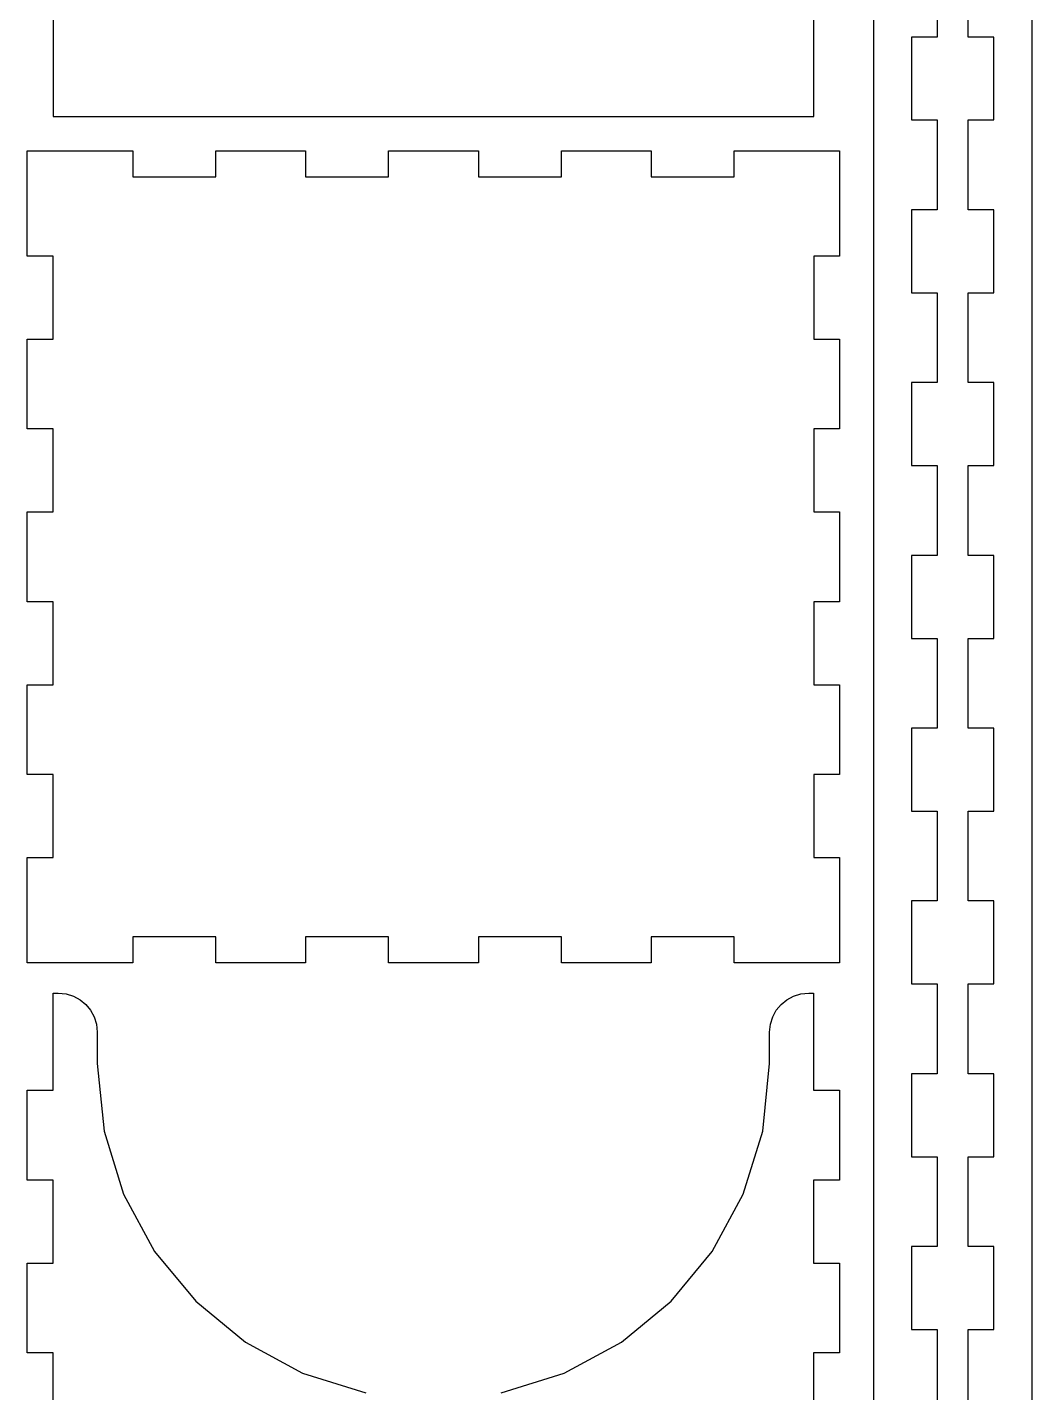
# Model space of a CAD drawing. Extents: x -338 to 50, y -399 to 300.
# Drawn here: x -66.6 to 49.6, y -273.5 to -115.5 of the extents above; entities that cross this region are included whole.
import ezdxf

# ---------------------------------------------------------------- set-up
doc = ezdxf.new("R2010")
doc.units = 0
doc.layers.add('LAYER_1', color=7, linetype='CONTINUOUS')

msp = doc.modelspace()

# ---------------------------------------------------------------- linework, layer by layer
at = {"layer": 'LAYER_1', "color": 250}
for points in [[(31.3249, -364.877), (31.3249, -38.077)], [(49.6095, -38.077), (49.6095, -364.877)], [(38.6873, -106.177), (38.6873, -116.577), (35.6873, -116.577), (35.6873, -126.177), (38.6873, -126.177), (38.6873, -136.577), (35.6873, -136.577), (35.6873, -146.177), (38.6873, -146.177), (38.6873, -156.577), (35.6873, -156.577), (35.6873, -166.177), (38.6873, -166.177), (38.6873, -176.577), (35.6873, -176.577), (35.6873, -186.177), (38.6873, -186.177), (38.6873, -196.577), (35.6873, -196.577), (35.6873, -206.177), (38.6873, -206.177), (38.6873, -216.577), (35.6873, -216.577), (35.6873, -226.177), (38.6873, -226.177), (38.6873, -236.577), (35.6873, -236.577), (35.6873, -246.177), (38.6873, -246.177), (38.6873, -256.577), (35.6873, -256.577), (35.6873, -266.177), (38.6873, -266.177), (38.6873, -276.577)], [(42.2471, -276.577), (42.2471, -266.177), (45.2471, -266.177), (45.2471, -256.577), (42.2471, -256.577), (42.2471, -246.177), (45.2471, -246.177), (45.2471, -236.577), (42.2471, -236.577), (42.2471, -226.177), (45.2471, -226.177), (45.2471, -216.577), (42.2471, -216.577), (42.2471, -206.177), (45.2471, -206.177), (45.2471, -196.577), (42.2471, -196.577), (42.2471, -186.177), (45.2471, -186.177), (45.2471, -176.577), (42.2471, -176.577), (42.2471, -166.177), (45.2471, -166.177), (45.2471, -156.577), (42.2471, -156.577), (42.2471, -146.177), (45.2471, -146.177), (45.2471, -136.577), (42.2471, -136.577), (42.2471, -126.177), (45.2471, -126.177), (45.2471, -116.577), (42.2471, -116.577), (42.2471, -106.177)], [(-63.6198, -110.377), (-63.6198, -125.777), (24.3801, -125.777), (24.3801, -125.777), (24.3801, -110.377)], [(-63.6198, -278.5637), (-63.6198, -268.8781), (-66.6198, -268.8781), (-66.6198, -258.4781), (-63.6198, -258.4781), (-63.6198, -248.8781), (-66.6198, -248.8781), (-66.6198, -238.4781), (-63.6198, -238.4781), (-63.6198, -227.2624), (-63.0506, -227.227), (-62.1381, -227.319), (-61.2881, -227.5828), (-60.519, -228.0003), (-59.8488, -228.5533), (-59.2959, -229.2234), (-58.8784, -229.9926), (-58.6146, -230.8425), (-58.5226, -231.7551), (-58.5285, -235.379), (-57.738, -243.2201), (-55.4709, -250.5233), (-51.8837, -257.1323), (-47.1327, -262.8905), (-41.3744, -267.6414), (-34.7654, -271.2286), (-27.462, -273.4957)], [(-11.7794, -273.4957), (-4.476, -271.2286), (2.1331, -267.6414), (7.8913, -262.8905), (12.6423, -257.1323), (16.2296, -250.5233), (18.4967, -243.2201), (19.2872, -235.379), (19.2813, -231.7551), (19.3733, -230.8425), (19.6371, -229.9926), (20.0546, -229.2234), (20.6075, -228.5533), (21.2777, -228.0003), (22.0468, -227.5828), (22.8968, -227.319), (23.8093, -227.227), (24.3785, -227.2624), (24.3785, -238.4781), (27.3785, -238.4781), (27.3785, -248.8781), (24.3785, -248.8781), (24.3785, -258.4781), (27.3785, -258.4781), (27.3785, -268.8781), (24.3785, -268.8781), (24.3785, -278.5637)]]:
    msp.add_lwpolyline(points, dxfattribs=at)
msp.add_lwpolyline([(-54.4199, -129.7402), (-54.4199, -132.7402), (-44.8199, -132.7402), (-44.8199, -129.7402), (-34.4199, -129.7402), (-34.4199, -132.7402), (-24.8199, -132.7402), (-24.8199, -129.7402), (-14.4199, -129.7402), (-14.4199, -132.7402), (-4.8199, -132.7402), (-4.8199, -129.7402), (5.5801, -129.7402), (5.5801, -132.7402), (15.1801, -132.7402), (15.1801, -129.7402), (27.3801, -129.7402), (27.3801, -141.9402), (24.3801, -141.9402), (24.3801, -151.5402), (27.3801, -151.5402), (27.3801, -161.9402), (24.3801, -161.9402), (24.3801, -171.5402), (27.3801, -171.5402), (27.3801, -181.9402), (24.3801, -181.9402), (24.3801, -191.5402), (27.3801, -191.5402), (27.3801, -201.9402), (24.3801, -201.9402), (24.3801, -211.5402), (27.3801, -211.5402), (27.3801, -223.7402), (15.1801, -223.7402), (15.1801, -220.7402), (5.5801, -220.7402), (5.5801, -223.7402), (-4.8199, -223.7402), (-4.8199, -220.7402), (-14.4199, -220.7402), (-14.4199, -223.7402), (-24.8199, -223.7402), (-24.8199, -220.7402), (-34.4199, -220.7402), (-34.4199, -223.7402), (-44.8199, -223.7402), (-44.8199, -220.7402), (-54.4199, -220.7402), (-54.4199, -223.7402), (-66.6198, -223.7402), (-66.6198, -211.5402), (-63.6198, -211.5402), (-63.6198, -201.9402), (-66.6198, -201.9402), (-66.6198, -191.5402), (-63.6198, -191.5402), (-63.6198, -181.9402), (-66.6198, -181.9402), (-66.6198, -171.5402), (-63.6198, -171.5402), (-63.6198, -161.9402), (-66.6198, -161.9402), (-66.6198, -151.5402), (-63.6198, -151.5402), (-63.6198, -141.9402), (-66.6198, -141.9402), (-66.6198, -129.7402), (-54.4199, -129.7402)], close=True, dxfattribs=at)

doc.saveas('drawing.dxf')
